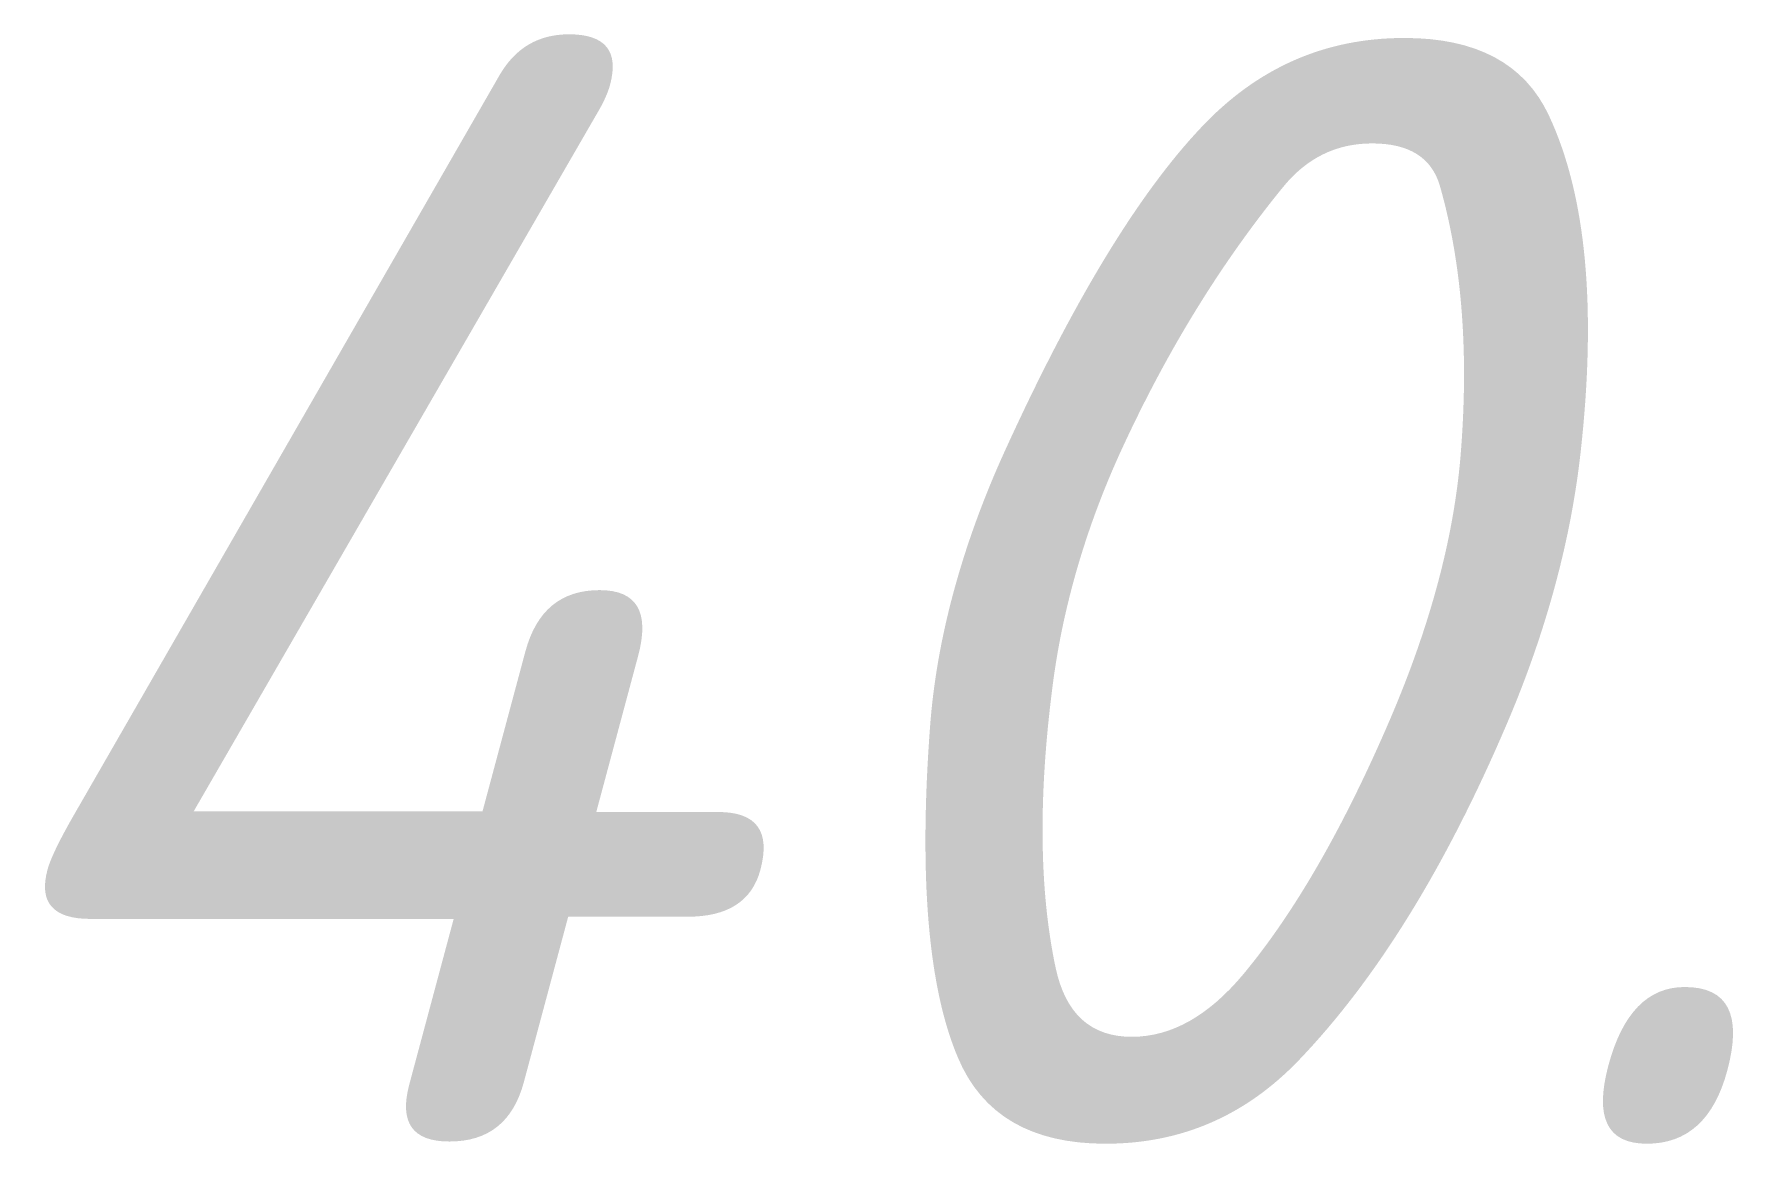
# Model space of a CAD drawing. Header units: millimetres. Extents: x 0 to 3195, y -378 to 232.
# Drawn here: x 404.968 to 408.844, y 15.833 to 18.342 of the extents above; entities that cross this region are included whole.
import ezdxf

# ---------------------------------------------------------------- set-up
doc = ezdxf.new("R2010")
doc.units = ezdxf.units.MM
doc.styles.add('ISOCPEUR', font='isocpeui.ttf', dxfattribs={"height": 250})

# ---------------------------------------------------------------- blocks, each defined once
blk = doc.blocks.new('*T56')
at = {"color": 0, "linetype": 'ByBlock', "lineweight": 70, "transparency": 16777216}
for p, q in [((0, 0), (395, 0)), ((0, 0), (0, -609.6186)), ((20, 0), (20, -609.6186)), ((150, 0), (150, -609.6186)), ((210, 0), (210, -609.6186)), ((245, 0), (245, -609.6186)), ((290, 0), (290, -609.6186)), ((310, 0), (310, -609.6186)), ((330, 0), (330, -609.6186)), ((355, 0), (355, -609.6186)), ((395, 0), (395, -609.6186)), ((0, -20), (395, -20)), ((0, -609.6186), (395, -609.6186))]:
    blk.add_line(p, q, dxfattribs=at)
at = {"color": 0, "linetype": 'ByBlock', "lineweight": 25, "transparency": 16777216}
for p, q in [((0, -28), (395, -28)), ((0, -39.6667), (395, -39.6667)), ((0, -47.6667), (395, -47.6667)), ((0, -55.6667), (395, -55.6667)), ((0, -66.3333), (395, -66.3333)), ((0, -77), (395, -77)), ((0, -85), (395, -85)), ((0, -93), (395, -93)), ((0, -101), (395, -101)), ((0, -112.6667), (395, -112.6667)), ((0, -120.6667), (395, -120.6667)), ((0, -128.6667), (395, -128.6667)), ((0, -140.0833), (395, -140.0833)), ((0, -151.5), (395, -151.5)), ((0, -159.5), (395, -159.5)), ((0, -167.5), (395, -167.5)), ((0, -175.5), (395, -175.5)), ((0, -183.5), (395, -183.5)), ((0, -191.5), (395, -191.5)), ((0, -199.5), (395, -199.5)), ((0, -210.9167), (395, -210.9167)), ((0, -218.9167), (395, -218.9167)), ((0, -226.9167), (395, -226.9167)), ((0, -234.9167), (395, -234.9167)), ((0, -242.9167), (395, -242.9167)), ((0, -250.9167), (395, -250.9167)), ((0, -265.75), (395, -265.75)), ((0, -280.5833), (395, -280.5833)), ((0, -291.75), (395, -291.75)), ((0, -302.9167), (395, -302.9167)), ((0, -313.5852), (395, -313.5852)), ((0, -321.5852), (395, -321.5852)), ((0, -329.5852), (395, -329.5852)), ((0, -344.4186), (395, -344.4186)), ((0, -359.2519), (395, -359.2519)), ((0, -370.6686), (395, -370.6686)), ((0, -382.0852), (395, -382.0852)), ((0, -393.5019), (395, -393.5019)), ((0, -401.5019), (395, -401.5019)), ((0, -409.5019), (395, -409.5019)), ((0, -417.5019), (395, -417.5019)), ((0, -425.5019), (395, -425.5019)), ((0, -433.5019), (395, -433.5019)), ((0, -441.5019), (395, -441.5019)), ((0, -449.5019), (395, -449.5019)), ((0, -457.5019), (395, -457.5019)), ((0, -465.5019), (395, -465.5019)), ((0, -473.5019), (395, -473.5019)), ((0, -481.5019), (395, -481.5019)), ((0, -492.9186), (395, -492.9186)), ((0, -504.3352), (395, -504.3352)), ((0, -512.3352), (395, -512.3352)), ((0, -537.0019), (395, -537.0019)), ((0, -561.6686), (395, -561.6686)), ((0, -569.6686), (395, -569.6686)), ((0, -577.6686), (395, -577.6686)), ((0, -589.5852), (395, -589.5852)), ((0, -601.5019), (395, -601.5019))]:
    blk.add_line(p, q, dxfattribs=at)
at = {"transparency": 16777216, "char_height": 2.5, "style": 'ISOCPEUR'}
for s, insert, width, attachment_point in [('Тип, марка, обозначение документа, опросного листа', (180, -10), 59, 5), ('Ед. измерения', (300, -10), 19, 5), ('Масса\\P1 ед. кг', (342.5, -10), 24, 5), ('Наименование и техническая характеристика', (85, -10), 125, 5), ('Поставщик', (267.5, -10), 44, 5), ('Примечание', (375, -10), 39, 5), ('Код продукции', (227.5, -10), 34, 5), ('Поз.', (10, -10), 19, 5), ('Кол.', (320, -10), 19, 5), ('Кабельный органайзер 19" 1U 5 колец черный', (22, -24), 126, 4), ('20.\xa0\xa0 \xa0', (10, -24), 19.8, 5), ('CO05-1M5RM', (180, -24), 56, 5), ('ITK', (267.5, -24), 41, 5), ('28', (320, -24), 16, 5), ('шт.', (300, -24), 16, 5), ('PDU 9 розеток DIN49440 (нем. станд.) 1U, шнур 2м вилка IEC 320 C14, алюминиевый профиль, черный', (22, -33.8333), 126, 4), ('21.\xa0\xa0 \xa0', (10, -33.8333), 19.8, 5), ('PH22-9D2', (180, -33.8333), 56, 5), ('ITK', (267.5, -33.8333), 41, 5), ('8', (320, -33.8333), 16, 5), ('шт.', (300, -33.8333), 16, 5), ('Патч-панель кат.5E UTP 48 портов (Dual), 2U', (22, -43.6667), 126, 4), ('22.\xa0\xa0 \xa0', (10, -43.6667), 19.8, 5), ('PP48-2UC5EU-D05', (180, -43.6667), 56, 5), ('ITK', (267.5, -43.6667), 41, 5), ('9', (320, -43.6667), 16, 5), ('шт.', (300, -43.6667), 16, 5), ('Патч-панель кат.5E UTP 24 порта (Dual), 1U', (22, -51.6667), 126, 4), ('23.\xa0\xa0 \xa0', (10, -51.6667), 19.8, 5), ('PP24-1UC5EU-D05', (180, -51.6667), 56, 5), ('ITK', (267.5, -51.6667), 41, 5), ('11', (320, -51.6667), 16, 5), ('шт.', (300, -51.6667), 16, 5), ('Кросс 19″ СегментЛАН, предсобранный 1U, 16 портов LC/UPC duplex, 50/125 мкм OM3', (22, -61), 126, 4), ('Сегмент Энерго', (267.5, -61), 41, 5), ('24.\xa0\xa0 \xa0', (10, -61), 19.8, 5), ('7', (320, -61), 16, 5), ('шт.', (300, -61), 16, 5), ('Кросс 19″ СегментЛАН, предсобранный 3U, 96 портов LC/UPC duplex, 50/125 мкм OM3', (22, -71.6667), 126, 4), ('Сегмент Энерго', (267.5, -71.6667), 41, 5), ('25.\xa0\xa0 \xa0', (10, -71.6667), 19.8, 5), ('1', (320, -71.6667), 16, 5), ('шт.', (300, -71.6667), 16, 5), ('Розетка RJ-45 одинарная Brite кат.5E белый (в стену)', (22, -81), 126, 4), ('26.\xa0\xa0 \xa0', (10, -81), 19.8, 5), ('BR-K10-1-K01-PRO', (180, -81), 56, 5), ('IEK', (267.5, -81), 41, 5), ('65', (320, -81), 16, 5), ('шт.', (300, -81), 16, 5), ('Розетка RJ-45 двойная Brite 5е кат., 10A/250В, белый (в стену)', (22, -89), 126, 4), ('27.\xa0\xa0 \xa0', (10, -89), 19.8, 5), ('BR-K20-1-K01-PRO', (180, -89), 56, 5), ('IEK', (267.5, -89), 41, 5), ('47', (320, -89), 16, 5), ('шт.', (300, -89), 16, 5), ('Коробка установочная СЗ для твердых стен D=68х45мм', (22, -97), 126, 4), ('28.\xa0\xa0 \xa0', (10, -97), 19.8, 5), ('UKT10-068-045-000-A-N-UO', (180, -97), 56, 5), ('IEK', (267.5, -97), 41, 5), ('204', (320, -97), 16, 5), ('шт.', (300, -97), 16, 5), ('Компьютерная розетка RJ-45 без шторки модульная, кат.5е, Avanti, белое облако, 1 модуль (в лючок)', (22, -106.8333), 126, 4), ('ДКС', (267.5, -106.8333), 41, 5), ('29.\xa0\xa0 \xa0', (10, -106.8333), 19.8, 5), ('4400661', (227.5, -106.8333), 31, 5), ('273', (320, -106.8333), 16, 5), ('шт.', (300, -106.8333), 16, 5), ('HDMI розетка одинарная в стену, тип А-А, Avanti, белое облако', (22, -116.6667), 126, 4), ('ДКС', (267.5, -116.6667), 41, 5), ('30.\xa0\xa0 \xa0', (10, -116.6667), 19.8, 5), ('4400253', (227.5, -116.6667), 31, 5), ('47', (320, -116.6667), 16, 5), ('шт.', (300, -116.6667), 16, 5), ('USB 3.0 розетка одинарная в стену, тип А-А, Avanti, белое облако', (22, -124.6667), 126, 4), ('ДКС', (267.5, -124.6667), 41, 5), ('31.\xa0\xa0 \xa0', (10, -124.6667), 19.8, 5), ('4400303', (227.5, -124.6667), 31, 5), ('45', (320, -124.6667), 16, 5), ('шт.', (300, -124.6667), 16, 5), ('HDMI розетка модульная, тип А-А, Avanti, белое облако, 1 модуль (в лючок)', (22, -134.375), 126, 4), ('ДКС', (267.5, -134.375), 41, 5), ('32.\xa0\xa0 \xa0', (10, -134.375), 19.8, 5), ('4400251', (227.5, -134.375), 31, 5), ('45', (320, -134.375), 16, 5), ('шт.', (300, -134.375), 16, 5), ('USB 3.0 розетка модульная, тип А-А, Avanti, белое облако, 1 модуль (в лючок)', (22, -145.7917), 126, 4), ('ДКС', (267.5, -145.7917), 41, 5), ('33.\xa0\xa0 \xa0', (10, -145.7917), 19.8, 5), ('4400301', (227.5, -145.7917), 31, 5), ('45', (320, -145.7917), 16, 5), ('шт.', (300, -145.7917), 16, 5), ('Рамка одинарная Brite белый ', (22, -155.5), 126, 4), ('34.\xa0\xa0 \xa0', (10, -155.5), 19.8, 5), ('BR-M12-K01-PRO', (180, -155.5), 56, 5), ('IEK', (267.5, -155.5), 41, 5), ('14', (320, -155.5), 16, 5), ('шт.', (300, -155.5), 16, 5), ('Рамка двойная Brite белый ', (22, -163.5), 126, 4), ('35.\xa0\xa0 \xa0', (10, -163.5), 19.8, 5), ('BR-M22-K01-PRO', (180, -163.5), 56, 5), ('IEK', (267.5, -163.5), 41, 5), ('23', (320, -163.5), 16, 5), ('шт.', (300, -163.5), 16, 5), ('Рамка тройная Brite белый ', (22, -171.5), 126, 4), ('36.\xa0\xa0 \xa0', (10, -171.5), 19.8, 5), ('BR-M32-K01-PRO', (180, -171.5), 56, 5), ('IEK', (267.5, -171.5), 41, 5), ('48', (320, -171.5), 16, 5), ('шт.', (300, -171.5), 16, 5), ('RVi-2NCD2489 (2.8-12)', (180, -179.5), 56, 5), ('IP-камера видеонаблюдения купольная', (22, -179.5), 126, 4), ('37.\xa0\xa0 \xa0', (10, -179.5), 19.8, 5), ('RVI', (267.5, -179.5), 41, 5), ('6', (320, -179.5), 16, 5), ('шт.', (300, -179.5), 16, 5), ('Оборудование телефонии', (85, -187.5), 126, 5), ('Патч-панель кат.5E UTP 24 порта (Dual), 1U', (22, -195.5), 126, 4), ('38.\xa0\xa0 \xa0', (10, -195.5), 19.8, 5), ('PP24-1UC5EU-D05', (180, -195.5), 56, 5), ('ITK', (267.5, -195.5), 41, 5), ('1', (320, -195.5), 16, 5), ('шт.', (300, -195.5), 16, 5), ('Патч-панель / коммутационная панель кат.5E UTP 8 портов для телефонии', (22, -205.2083), 126, 4), ('39.\xa0\xa0 \xa0', (10, -205.2083), 19.8, 5), ('4', (320, -205.2083), 16, 5), ('шт.', (300, -205.2083), 16, 5), ('Кабельный органайзер 19" 1U 5 колец черный', (22, -214.9167), 126, 4), ('40.\xa0\xa0 \xa0', (10, -214.9167), 19.8, 5), ('CO05-1M5RM', (180, -214.9167), 56, 5), ('ITK', (267.5, -214.9167), 41, 5), ('5', (320, -214.9167), 16, 5), ('шт.', (300, -214.9167), 16, 5), ('Офисная IP АТС', (22, -222.9167), 126, 4), ('41.\xa0\xa0 \xa0', (10, -222.9167), 19.8, 5), ('SMG-200', (180, -222.9167), 56, 5), ('Eltex', (267.5, -222.9167), 41, 5), ('1', (320, -222.9167), 16, 5), ('шт.', (300, -222.9167), 16, 5), ('IP-Телефон ', (22, -230.9167), 126, 4), ('42.\xa0\xa0 \xa0', (10, -230.9167), 19.8, 5), ('VP-15P', (180, -230.9167), 56, 5), ('Eltex', (267.5, -230.9167), 41, 5), ('16', (320, -230.9167), 16, 5), ('шт.', (300, -230.9167), 16, 5), ('Материалы', (85, -238.9167), 126, 5), ('Лоток перфорированный 400х50 L3000', (22, -246.9167), 126, 4), ('ДКС', (267.5, -246.9167), 41, 5), ('43.\xa0\xa0 \xa0', (10, -246.9167), 19.8, 5), ('35266', (227.5, -246.9167), 31, 5), ('400', (320, -246.9167), 16, 5), ('м', (300, -246.9167), 16, 5), ('Крышка с заземлением на лоток осн.400 L3000', (22, -258.3333), 126, 4), ('ДКС', (267.5, -258.3333), 41, 5), ('44.\xa0\xa0 \xa0', (10, -258.3333), 19.8, 5), ('35526', (227.5, -258.3333), 31, 5), ('400', (320, -258.3333), 16, 5), ('м', (300, -258.3333), 16, 5), ('Ответвитель DPT Т-образный горизонтальный 400х50 в комплекте с крепежными элементами и соединительными пластинами, необходимыми для монтажа', (22, -273.1667), 126, 4), ('ДКС', (267.5, -273.1667), 41, 5), ('45.\xa0\xa0 \xa0', (10, -273.1667), 19.8, 5), ('36126K', (227.5, -273.1667), 31, 5), ('9', (320, -273.1667), 16, 5), ('шт.', (300, -273.1667), 16, 5), ('Крышка на ответвитель DPT Т-образный горизонтальный осн.400 в комплекте с метизами и пластинами PTCE', (22, -286.1667), 126, 4), ('ДКС', (267.5, -286.1667), 41, 5), ('46.\xa0\xa0 \xa0', (10, -286.1667), 19.8, 5), ('38046K', (227.5, -286.1667), 31, 5), ('9', (320, -286.1667), 16, 5), ('шт.', (300, -286.1667), 16, 5), ('Угол CPO 90 горизонтальный 90° 400х50 в комплекте с крепежными элементами и соединительными пластинами, необходимыми для монтажа', (22, -297.3333), 126, 4), ('ДКС', (267.5, -297.3333), 41, 5), ('47.\xa0\xa0 \xa0', (10, -297.3333), 19.8, 5), ('36006K', (227.5, -297.3333), 31, 5), ('4', (320, -297.3333), 16, 5), ('шт.', (300, -297.3333), 16, 5), ('Крышка на угол CPO 90 горизонтальный 90° осн.400 в комплекте с метизами и пластинами PTCE', (22, -308.2509), 126, 4), ('ДКС', (267.5, -308.2509), 41, 5), ('48.\xa0\xa0 \xa0', (10, -308.2509), 19.8, 5), ('38006K', (227.5, -308.2509), 31, 5), ('4', (320, -308.2509), 16, 5), ('шт.', (300, -308.2509), 16, 5), ('ДКС', (267.5, -317.5852), 41, 5), ('49.\xa0\xa0 \xa0', (10, -317.5852), 19.8, 5), ('Шпилька М6', (22, -317.5852), 126, 4), ('SCM20602', (227.5, -317.5852), 31, 5), ('1200', (320, -317.5852), 16, 5), ('м', (300, -317.5852), 16, 5), ('Лоток перфорированный 200х50 L3000 толщина 1,0 мм', (22, -325.5852), 126, 4), ('ДКС', (267.5, -325.5852), 41, 5), ('50.\xa0\xa0 \xa0', (10, -325.5852), 19.8, 5), ('3526410', (227.5, -325.5852), 31, 5), ('235', (320, -325.5852), 16, 5), ('м', (300, -325.5852), 16, 5), ('Крышка с заземлением на лоток осн.200 L3000', (22, -337.0019), 126, 4), ('ДКС', (267.5, -337.0019), 41, 5), ('51.\xa0\xa0 \xa0', (10, -337.0019), 19.8, 5), ('35524', (227.5, -337.0019), 31, 5), ('235', (320, -337.0019), 16, 5), ('м', (300, -337.0019), 16, 5), ('Угол горизонтальный 90 градусов 50х200, 1,2 мм, в комплекте с крепежными элементами и соединительными пластинами, необходимыми для монтажа', (22, -351.8352), 126, 4), ('ДКС', (267.5, -351.8352), 41, 5), ('SDN520K', (227.5, -351.8352), 31, 5), ('52.\xa0\xa0 \xa0', (10, -351.8352), 19.8, 5), ('2', (320, -351.8352), 16, 5), ('шт.', (300, -351.8352), 16, 5), ('Крышка на угол горизонтальный 90 градусов 200, 1,2 мм, в комплекте с крепежными элементами необходимыми для монтажа', (22, -364.9602), 126, 4), ('ДКС', (267.5, -364.9602), 41, 5), ('53.\xa0\xa0 \xa0', (10, -364.9602), 19.8, 5), ('SKDN200K', (227.5, -364.9602), 31, 5), ('2', (320, -364.9602), 16, 5), ('шт.', (300, -364.9602), 16, 5), ('Ответвитель универсальный 50х200, 1,2 мм, в комплекте с крепежными элементами и соединительными пластинами, необходимыми для монтажа', (22, -376.3769), 126, 4), ('ДКС', (267.5, -376.3769), 41, 5), ('54.\xa0\xa0 \xa0', (10, -376.3769), 19.8, 5), ('SFN520K', (227.5, -376.3769), 31, 5), ('3', (320, -376.3769), 16, 5), ('шт.', (300, -376.3769), 16, 5), ('Крышка на ответвитель универсальный с основанием 200, 1,2 мм, в комплекте с крепежными элементами необходимыми для монтажа', (22, -387.7936), 126, 4), ('ДКС', (267.5, -387.7936), 41, 5), ('55.\xa0\xa0 \xa0', (10, -387.7936), 19.8, 5), ('SKFN200K', (227.5, -387.7936), 31, 5), ('3', (320, -387.7936), 16, 5), ('шт.', (300, -387.7936), 16, 5), ('Траверса для подвеса лотка шириной до 400 мм', (22, -397.5019), 126, 4), ('ДКС', (267.5, -397.5019), 41, 5), ('BST4140', (227.5, -397.5019), 31, 5), ('56.\xa0\xa0 \xa0', (10, -397.5019), 19.8, 5), ('520', (320, -397.5019), 16, 5), ('шт.', (300, -397.5019), 16, 5), ('Лестничный лоток 50х400, L3000, горячеоцинкованный (для стояков СС)', (22, -405.5019), 126, 4), ('ДКС', (267.5, -405.5019), 41, 5), ('57.\xa0\xa0 \xa0', (10, -405.5019), 19.8, 5), ('LL5040HDZ', (227.5, -405.5019), 31, 5), ('30', (320, -405.5019), 16, 5), ('м', (300, -405.5019), 16, 5), ('Пластина монтажная вертикальная, цинк-ламельная', (22, -413.5019), 126, 4), ('ДКС', (267.5, -413.5019), 41, 5), ('58.\xa0\xa0 \xa0', (10, -413.5019), 19.8, 5), ('LP3000HDZL', (227.5, -413.5019), 31, 5), ('100', (320, -413.5019), 16, 5), ('шт.', (300, -413.5019), 16, 5), ('Проволочный лоток 100х400 L3000 (для серверных)', (22, -421.5019), 126, 4), ('ДКС', (267.5, -421.5019), 41, 5), ('59.\xa0\xa0 \xa0', (10, -421.5019), 19.8, 5), ('FC1040', (227.5, -421.5019), 31, 5), ('90', (320, -421.5019), 16, 5), ('м', (300, -421.5019), 16, 5), ('Безвинтовое крепление для проволочного лотка', (22, -429.5019), 126, 4), ('ДКС', (267.5, -429.5019), 41, 5), ('60.\xa0\xa0 \xa0', (10, -429.5019), 19.8, 5), ('FC37304', (227.5, -429.5019), 31, 5), ('50', (320, -429.5019), 16, 5), ('шт.', (300, -429.5019), 16, 5), ('ДКС', (267.5, -437.5019), 41, 5), ('61.\xa0\xa0 \xa0', (10, -437.5019), 19.8, 5), ('Консоль потолочная BBA с осн.400 мм', (22, -437.5019), 126, 4), ('BBA2040', (227.5, -437.5019), 31, 5), ('50', (320, -437.5019), 16, 5), ('шт.', (300, -437.5019), 16, 5), ('Анкер забивной ', (22, -445.5019), 126, 4), ('62.\xa0\xa0 \xa0', (10, -445.5019), 19.8, 5), ('Россия', (267.5, -445.5019), 41, 5), ('1700', (320, -445.5019), 16, 5), ('шт.', (300, -445.5019), 16, 5), ('Труба ПВХ гибкая гофр. д.20мм, лёгкая с протяжкой, 100м, цвет серый', (22, -453.5019), 126, 4), ('ДКС', (267.5, -453.5019), 41, 5), ('63.\xa0\xa0 \xa0', (10, -453.5019), 19.8, 5), ('91920', (227.5, -453.5019), 31, 5), ('8100', (320, -453.5019), 16, 5), ('м', (300, -453.5019), 16, 5), ('Держатель с защелкой, д. 20мм', (22, -461.5019), 126, 4), ('ДКС', (267.5, -461.5019), 41, 5), ('64.\xa0\xa0 \xa0', (10, -461.5019), 19.8, 5), ('8100', (320, -461.5019), 16, 5), ('51020', (227.5, -461.5019), 31, 5), ('шт.', (300, -461.5019), 16, 5), ('Терморасширяющийся материал в виде ленты', (22, -469.5019), 126, 4), ('65.\xa0\xa0 \xa0', (10, -469.5019), 19.8, 5), ('ОГНЕЗА-ТРМ', (180, -469.5019), 56, 5), ('ОГНЕЗА', (267.5, -469.5019), 41, 5), ('30', (320, -469.5019), 16, 5), ('шт.', (300, -469.5019), 16, 5), ('Огнезащитный терморасширяющийся герметик ', (85, -477.5019), 126, 5), ('66.\xa0\xa0 \xa0', (10, -477.5019), 19.8, 5), ('ОГНЕЗА-ГТ', (180, -477.5019), 56, 5), ('ОГНЕЗА', (267.5, -477.5019), 41, 5), ('90', (320, -477.5019), 16, 5), ('кг', (300, -477.5019), 16, 5), ('Кабели и провода', (22, -487.2102), 126, 4), ('ОБР-В-нг(А)-LSLTx 12 G.651-400H (OM3)', (180, -498.6269), 56, 5), ('Кабель оптический, многомодовый, ОМ3, 12 волокон, 50/125', (22, -498.6269), 126, 4), ('67.\xa0\xa0 \xa0', (10, -498.6269), 19.8, 5), ('Инкаб', (267.5, -498.6269), 41, 5), ('320', (320, -498.6269), 16, 5), ('м', (300, -498.6269), 16, 5), ('Патч-корд U/UTP, категория 5e, 0.5 м, стандартный разъем', (22, -508.3352), 126, 4), ('Сегмент Энерго', (267.5, -508.3352), 41, 5), ('68.\xa0\xa0 \xa0', (10, -508.3352), 19.8, 5), ('U/UTP Cat5e LSZH', (180, -508.3352), 56, 5), ('17516-515RJRJ010', (227.5, -508.3352), 31, 5), ('464', (320, -508.3352), 16, 5), ('шт.', (300, -508.3352), 16, 5), ('Патч-корд U/UTP, категория 5e, 2 м, стандартный разъем', (22, -524.6686), 126, 4), ('Сегмент Энерго', (267.5, -524.6686), 41, 5), ('69.\xa0\xa0 \xa0', (10, -524.6686), 19.8, 5), ('U/UTP Cat5e LSZH', (180, -524.6686), 56, 5), ('17516-515RJRJ010', (227.5, -524.6686), 31, 5), ('7', (320, -524.6686), 16, 5), ('шт.', (300, -524.6686), 16, 5), ('Кабель низкотоксичный парной скрутки для СКС и IP-сетей имеет 2 пары жил диаметром 0,52 мм (24 AWG) и специальную ПВХ оболочку зелёного цвета, категория 5e.Предназначен для групповой внутренней стационарной прокладки насоциальных объектах (школы, сады, больницы, пр.). ', (22, -549.3352), 126, 4), ('Сегмент ЛАН U/UTP Cat5e PVCLSнг(А)-LSLTx', (180, -549.3352), 56, 5), ('Сегмент Энерго', (267.5, -549.3352), 41, 5), ('70.\xa0\xa0 \xa0', (10, -549.3352), 19.8, 5), ('11516-31112', (227.5, -549.3352), 31, 5), ('19800', (320, -549.3352), 16, 5), ('м', (300, -549.3352), 16, 5), ('Провод силовой ПуВнг(А)-LS 1х6 желто-зеленый однопроволочный', (22, -565.6686), 126, 4), ('ПуВнг(А)-LSLTx 1х6', (180, -565.6686), 56, 5), ('71.\xa0\xa0 \xa0', (10, -565.6686), 19.8, 5), ('Россия', (267.5, -565.6686), 41, 5), ('270', (320, -565.6686), 16, 5), ('м', (300, -565.6686), 16, 5), ('Кабель соединительный HDMI-HDMI 10 метров', (22, -573.6686), 126, 4), ('72.\xa0\xa0 \xa0', (10, -573.6686), 19.8, 5), ('47', (320, -573.6686), 16, 5), ('шт.', (300, -573.6686), 16, 5), ('Кабель соединительный USB-USB 10 метров', (22, -583.6269), 126, 4), ('73.\xa0\xa0 \xa0', (10, -583.6269), 19.8, 5), ('49', (320, -583.6269), 16, 5), ('шт.', (300, -583.6269), 16, 5), ('Оптический коммутационный соединительный шнур (патч-корд), MM, 50/125 (OM3), LC/UPC-LC/UPC, (Duplex), 1м', (22, -595.5436), 126, 4), ('74.\xa0\xa0 \xa0', (10, -595.5436), 19.8, 5), ('FPC5003-LCU-LCU-C2L-1M', (180, -595.5436), 56, 5), ('ITK', (267.5, -595.5436), 41, 5), ('22', (320, -595.5436), 16, 5), ('шт.', (300, -595.5436), 16, 5), ('Оптический коммутационный соединительный шнур (патч-корд), MM, 50/125 (OM3), LC/UPC-LC/UPC, (Duplex), 3м', (22.5, -605.5602), 125, 4), ('75.\xa0\xa0 \xa0', (10, -605.5602), 19.8, 5), ('FPC5003-LCU-LCU-C2L-3M', (180, -605.5602), 59.8, 5), ('ITK', (267.5, -605.5602), 44, 5), ('7', (320, -605.5602), 19.8, 5), ('шт.', (300, -605.5602), 19.8, 5)]:
    blk.add_mtext(s, dxfattribs=dict(at, insert=insert, width=width, attachment_point=attachment_point))

msp = doc.modelspace()

# ---------------------------------------------------------------- block references
msp.add_blockref('*T56', (400, 232))

doc.saveas('drawing.dxf')
